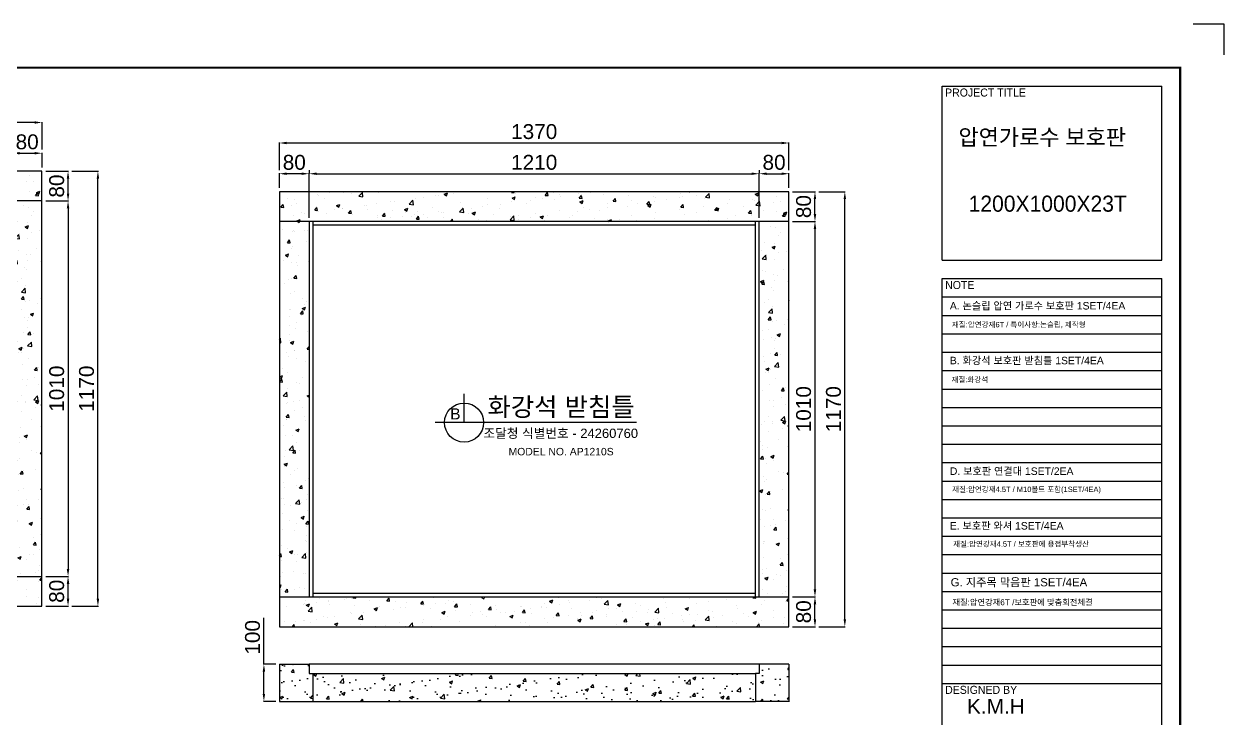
# Model space of a CAD drawing. Header units: millimetres. Extents: x 13624 to 18563, y -17957 to -14464.
# Drawn here: x 15337 to 18563, y -16328 to -14464 of the extents above; entities that cross this region are included whole.
import ezdxf
from ezdxf.enums import TextEntityAlignment as Align

# ---------------------------------------------------------------- set-up
doc = ezdxf.new("R2010")
doc.units = ezdxf.units.MM
for name, color, linetype in [('LAYOUT', 7, 'Continuous'), ('TEXT', 7, 'Continuous'), ('받침틀', 251, 'Continuous')]:
    doc.layers.add(name, color=color, linetype=linetype)
doc.styles.add('H', font='')
doc.styles.get("Standard").update_dxf_attribs({"font": 'arial.ttf'})
doc.styles.get('H').set_extended_font_data('Dotum')
doc.dimstyles.new('ISO-25', dxfattribs={"dimtxt": 40, "dimasz": 20, "dimexe": 1.25, "dimexo": 10, "dimgap": 10, "dimtad": 1, "dimdec": 0, "dimtxsty": 'Standard', "dimcen": 2.5, "dimclrd": 3, "dimclre": 3, "dimclrt": 3, "dimadec": 0, "dimazin": 0, "dimtfac": 1, "dimtdec": 0, "dimtmove": 0, "dimatfit": 3, "dimfxl": 0, "dimarcsym": 0})
pattern_1 = [(50, (4272.38, -17966.264), (91.09233, -7.96954), [9.525, -104.775]), (355, (4272.38, -17966.26), (-17.6217, 95.5284), [7.62, -83.8203]), (100.45144, (4279.97, -17966.93), (73.4706, 87.5589), [8.095, -89.0451]), (46.1842, (4272.38, -17940.86), (135.5395, -21.0212), [14.2875, -157.1625]), (96.6356, (4283.67, -17942.62), (118.7021, 123.713), [12.1425, -133.5678]), (351.1842, (4272.38, -17940.86), (118.702, 123.713), [11.43, -125.7299]), (21, (4285.08, -17947.214), (75.8072, -51.1326), [9.525, -104.775]), (326, (4285.08, -17947.21), (30.901, 92.094), [7.62, -83.82]), (71.45144, (4291.4, -17951.475), (106.7082, 40.9614), [8.095, -89.045]), (37.5, (4272.38, -17966.264), (1.5443, 42.27752), [0, -82.804, 0, -85.09, 0, -84.1375]), (7.5, (4272.38, -17966.264), (33.40983, 50.09029), [0, -48.514, 0, -80.899, 0, -32.0675]), (327.5, (4244.057, -17966.264), (67.7953, -2.86437), [0, -31.75, 0, -99.06, 0, -131.445]), (317.5, (4231.36, -17966.264), (74.0646, 12.71325), [0, -41.275, 0, -65.786, 0, -93.345])]

# ---------------------------------------------------------------- blocks, each defined once
blk = doc.blocks.new('*D6')
at = {"color": 3, "lineweight": -2, "transparency": 16777216}
for p, q in [((4206.3, -16718.9), (4206.3, -16679.2)), ((4286.3, -16798.9), (4286.3, -16679.2)), ((4266.3, -16680.5), (4226.3, -16680.5))]:
    blk.add_line(p, q, dxfattribs=at)
at = {"color": 3, "transparency": 16777216}
for points in [[(4226.3, -16677.2), (4226.3, -16683.8), (4206.3, -16680.5)], [(4266.3, -16677.2), (4266.3, -16683.8), (4286.3, -16680.5)]]:
    blk.add_solid(points, dxfattribs=at)
at = {"layer": 'Defpoints', "color": 0, "transparency": 16777216}
for p in [(4206.3, -16680.5), (4206.3, -16728.9), (4286.3, -16808.9)]:
    blk.add_point(p, dxfattribs=at)
at = {"color": 3, "transparency": 16777216, "insert": (4246.3, -16650.1), "char_height": 40, "attachment_point": 5}
blk.add_mtext('80', dxfattribs=at)
blk = doc.blocks.new('*D7')
at = {"color": 3, "lineweight": -2, "transparency": 16777216}
for p, q in [((4286.3, -16670.5), (4286.3, -16679.2)), ((5496.3, -16798.9), (5496.3, -16679.2)), ((4306.3, -16680.5), (5476.3, -16680.5))]:
    blk.add_line(p, q, dxfattribs=at)
at = {"color": 3, "transparency": 16777216}
for points in [[(4306.3, -16677.2), (4306.3, -16683.8), (4286.3, -16680.5)], [(5476.3, -16677.2), (5476.3, -16683.8), (5496.3, -16680.5)]]:
    blk.add_solid(points, dxfattribs=at)
at = {"layer": 'Defpoints', "color": 0, "transparency": 16777216}
for p in [(4286.3, -16680.5), (5496.3, -16680.5), (5496.3, -16808.9)]:
    blk.add_point(p, dxfattribs=at)
at = {"color": 3, "transparency": 16777216, "insert": (4891.3, -16650.1), "char_height": 40, "attachment_point": 5}
blk.add_mtext('1210', dxfattribs=at)
blk = doc.blocks.new('*D8')
at = {"color": 3, "lineweight": -2, "transparency": 16777216}
for p, q in [((5496.3, -16670.5), (5496.3, -16679.2)), ((5576.3, -16718.9), (5576.3, -16679.2)), ((5516.3, -16680.5), (5556.3, -16680.5))]:
    blk.add_line(p, q, dxfattribs=at)
at = {"color": 3, "transparency": 16777216}
for points in [[(5516.3, -16677.2), (5516.3, -16683.8), (5496.3, -16680.5)], [(5556.3, -16677.2), (5556.3, -16683.8), (5576.3, -16680.5)]]:
    blk.add_solid(points, dxfattribs=at)
at = {"layer": 'Defpoints', "color": 0, "transparency": 16777216}
for p in [(5496.3, -16680.5), (5576.3, -16680.5), (5576.3, -16728.9)]:
    blk.add_point(p, dxfattribs=at)
at = {"color": 3, "transparency": 16777216, "insert": (5536.3, -16650.1), "char_height": 40, "attachment_point": 5}
blk.add_mtext('80', dxfattribs=at)
blk = doc.blocks.new('*D3')
at = {"color": 3, "lineweight": -2, "transparency": 16777216}
for p, q in [((4206.3, -16670.5), (4206.3, -16596.6)), ((5556.3, -16597.9), (4226.3, -16597.9)), ((5576.3, -16670.5), (5576.3, -16596.6))]:
    blk.add_line(p, q, dxfattribs=at)
at = {"color": 3, "transparency": 16777216}
for points in [[(4226.3, -16594.5), (4226.3, -16601.2), (4206.3, -16597.9)], [(5556.3, -16594.5), (5556.3, -16601.2), (5576.3, -16597.9)]]:
    blk.add_solid(points, dxfattribs=at)
at = {"layer": 'Defpoints', "color": 0, "transparency": 16777216}
for p in [(4206.3, -16597.9), (4206.3, -16680.5), (5576.3, -16680.5)]:
    blk.add_point(p, dxfattribs=at)
at = {"color": 3, "transparency": 16777216, "insert": (4891.3, -16567.4), "char_height": 40, "attachment_point": 5}
blk.add_mtext('1370', dxfattribs=at)
blk = doc.blocks.new('*D9')
at = {"color": 3, "lineweight": -2, "transparency": 16777216}
for p, q in [((5586.3, -16728.9), (5647.5, -16728.9)), ((5646.3, -16788.9), (5646.3, -16748.9)), ((5586.3, -16808.9), (5647.5, -16808.9))]:
    blk.add_line(p, q, dxfattribs=at)
at = {"color": 3, "transparency": 16777216}
for points in [[(5642.9, -16748.9), (5649.6, -16748.9), (5646.3, -16728.9)], [(5642.9, -16788.9), (5649.6, -16788.9), (5646.3, -16808.9)]]:
    blk.add_solid(points, dxfattribs=at)
at = {"layer": 'Defpoints', "color": 0, "transparency": 16777216}
for p in [(5576.3, -16728.9), (5646.3, -16728.9), (5576.3, -16808.9)]:
    blk.add_point(p, dxfattribs=at)
at = {"color": 3, "transparency": 16777216, "insert": (5615.8, -16768.9), "char_height": 40, "attachment_point": 5, "rotation": 90}
blk.add_mtext('80', dxfattribs=at)
blk = doc.blocks.new('*D4')
at = {"color": 3, "lineweight": -2, "transparency": 16777216}
for p, q in [((5626.9, -16808.9), (5647.5, -16808.9)), ((5646.3, -16828.9), (5646.3, -17798.9)), ((5586.3, -17818.9), (5647.5, -17818.9))]:
    blk.add_line(p, q, dxfattribs=at)
at = {"color": 3, "transparency": 16777216}
for points in [[(5642.9, -16828.9), (5649.6, -16828.9), (5646.3, -16808.9)], [(5642.9, -17798.9), (5649.6, -17798.9), (5646.3, -17818.9)]]:
    blk.add_solid(points, dxfattribs=at)
at = {"layer": 'Defpoints', "color": 0, "transparency": 16777216}
for p in [(5616.9, -16808.9), (5576.3, -17818.9), (5646.3, -17818.9)]:
    blk.add_point(p, dxfattribs=at)
at = {"color": 3, "transparency": 16777216, "insert": (5615.8, -17313.9), "char_height": 40, "attachment_point": 5, "rotation": 90}
blk.add_mtext('1010', dxfattribs=at)
blk = doc.blocks.new('*D5')
at = {"color": 3, "lineweight": -2, "transparency": 16777216}
for p, q in [((5636.3, -17818.9), (5645, -17818.9)), ((5646.3, -17878.9), (5646.3, -17838.9)), ((5586.3, -17898.9), (5647.5, -17898.9))]:
    blk.add_line(p, q, dxfattribs=at)
at = {"color": 3, "transparency": 16777216}
for points in [[(5642.9, -17838.9), (5649.6, -17838.9), (5646.3, -17818.9)], [(5642.9, -17878.9), (5649.6, -17878.9), (5646.3, -17898.9)]]:
    blk.add_solid(points, dxfattribs=at)
at = {"layer": 'Defpoints', "color": 0, "transparency": 16777216}
for p in [(5646.3, -17818.9), (5646.3, -17818.9), (5576.3, -17898.9)]:
    blk.add_point(p, dxfattribs=at)
at = {"color": 3, "transparency": 16777216, "insert": (5615.8, -17858.9), "char_height": 40, "attachment_point": 5, "rotation": 90}
blk.add_mtext('80', dxfattribs=at)
blk = doc.blocks.new('*D2')
at = {"color": 3, "lineweight": -2, "transparency": 16777216}
for p, q in [((5656.3, -16728.9), (5727.8, -16728.9)), ((5726.6, -17878.9), (5726.6, -16748.9)), ((5656.3, -17898.9), (5727.8, -17898.9))]:
    blk.add_line(p, q, dxfattribs=at)
at = {"color": 3, "transparency": 16777216}
for points in [[(5723.2, -16748.9), (5729.9, -16748.9), (5726.6, -16728.9)], [(5723.2, -17878.9), (5729.9, -17878.9), (5726.6, -17898.9)]]:
    blk.add_solid(points, dxfattribs=at)
at = {"layer": 'Defpoints', "color": 0, "transparency": 16777216}
for p in [(5646.3, -16728.9), (5726.6, -16728.9), (5646.3, -17898.9)]:
    blk.add_point(p, dxfattribs=at)
at = {"color": 3, "transparency": 16777216, "insert": (5696.1, -17313.9), "char_height": 40, "attachment_point": 5, "rotation": 90}
blk.add_mtext('1170', dxfattribs=at)
blk = doc.blocks.new('*D17')
at = {"color": 3, "lineweight": -2, "transparency": 16777216}
for p, q in [((15981.7, -16186.2), (15981.7, -16061.7)), ((16013.4, -16186.2), (15980.5, -16186.2)), ((15981.7, -16266.2), (15981.7, -16206.2)), ((16013.4, -16286.2), (15980.5, -16286.2))]:
    blk.add_line(p, q, dxfattribs=at)
at = {"color": 3, "transparency": 16777216}
for points in [[(15978.4, -16206.2), (15985.1, -16206.2), (15981.7, -16186.2)], [(15978.4, -16266.2), (15985.1, -16266.2), (15981.7, -16286.2)]]:
    blk.add_solid(points, dxfattribs=at)
at = {"layer": 'Defpoints', "color": 0, "transparency": 16777216}
for p in [(15981.7, -16186.2), (16023.4, -16186.2), (16023.4, -16286.2)]:
    blk.add_point(p, dxfattribs=at)
at = {"color": 3, "transparency": 16777216, "insert": (15951.3, -16114), "char_height": 40, "attachment_point": 5, "rotation": 90}
blk.add_mtext('100', dxfattribs=at)
blk = doc.blocks.new('A$C288B696C')
at = {"linetype": 'Continuous'}
for p, q in [((-580.7, 550.8), (-580.7, 550.8)), ((-543.3, 551.5), (-543.3, 551.5)), ((-519.2, 549), (-519.2, 549)), ((-501, 541.6), (-491.1, 551.9)), ((-489.7, 539.8), (-491.1, 551.9)), ((-448.9, 554), (-447.7, 553.2)), ((-447.7, 553.2), (-447.5, 554)), ((-271.5, 547.3), (-262.6, 550.7)), ((-265.2, 543.1), (-262.6, 550.7)), ((-245.8, 549.2), (-245.8, 549.2)), ((-219.4, 553.5), (-219.4, 553.5)), ((-90.5, 552.2), (-89, 554)), ((-90.5, 552.2), (-82.9, 551.5)), ((-82.9, 551.5), (-83.4, 554)), ((-80.1, 549.5), (-80.1, 549.5)), ((0.6, 544.2), (6.7, 551.5)), ((8.2, 543.6), (6.7, 551.5)), ((21.5, 552.1), (21.5, 552.1)), ((89.3, 549.3), (89.3, 549.3)), ((121.2, 551.8), (121.2, 551.8)), ((363.5, 548.7), (363.5, 548.7)), ((388.3, 554), (389, 553.5)), ((389, 553.5), (389.2, 554)), ((431, 539.2), (440.9, 549.5)), ((442.3, 537.4), (440.9, 549.5)), ((443.2, 553.4), (443.2, 553.4)), ((565.2, 547.6), (574.1, 551)), ((571.6, 543.3), (574.1, 551)), ((-710.5, 512.5), (-704.4, 519.8)), ((-702.9, 511.8), (-704.4, 519.8)), ((-692.7, 536), (-692.7, 536)), ((-674.4, 533.1), (-674.4, 533.1)), ((-667.4, 523.5), (-667.4, 523.5)), ((-612.5, 546.6), (-612.5, 546.6)), ((-608.5, 542.6), (-608.5, 542.6)), ((-593.3, 536.3), (-593.3, 536.3)), ((-560.8, 516.5), (-554.4, 512.3)), ((-560.7, 516.5), (-551.9, 519.9)), ((-554.4, 512.3), (-551.9, 519.9)), ((-501, 541.6), (-489.7, 539.8)), ((-485.8, 517.6), (-485.8, 517.6)), ((-480.6, 517.4), (-480.6, 517.4)), ((-454, 521.8), (-454, 521.8)), ((-414.7, 526.9), (-414.7, 526.9)), ((-405.9, 528.1), (-405.9, 528.1)), ((-365.4, 520.6), (-355.5, 530.9)), ((-365.4, 520.6), (-354.1, 518.8)), ((-354.1, 518.8), (-355.5, 530.9)), ((-349.5, 535.9), (-349.5, 535.9)), ((-325.7, 538.7), (-325.7, 538.7)), ((-293.9, 542.8), (-293.9, 542.8)), ((-285.3, 544), (-285.3, 544)), ((-271.5, 547.3), (-265.2, 543.1)), ((-228.2, 524), (-228.2, 524)), ((-155.7, 520.2), (-155.7, 520.2)), ((-154.2, 536.8), (-154.2, 536.8)), ((-119.1, 520.2), (-119.1, 520.2)), ((-91.6, 528.3), (-91.6, 528.3)), ((-89, 537.1), (-80.1, 540.6)), ((-89, 537.1), (-82.7, 532.9)), ((-82.7, 532.9), (-80.1, 540.6)), ((-49.7, 521.6), (-49.7, 521.6)), ((-38.9, 530.7), (-38.9, 530.7)), ((-25.6, 537.8), (-25.6, 537.8)), ((-7.1, 534.9), (-7.1, 534.9)), ((0.6, 544.2), (8.2, 543.6)), ((24.4, 534.3), (24.4, 534.3)), ((39.6, 546.8), (39.6, 546.8)), ((41, 541.2), (41, 541.2)), ((91.7, 536.3), (97.8, 543.6)), ((91.7, 536.3), (99.3, 535.6)), ((93.5, 527), (102.4, 530.4)), ((93.5, 527), (99.8, 522.7)), ((99.3, 535.6), (97.8, 543.6)), ((98.5, 547), (98.5, 547)), ((99.8, 522.7), (102.4, 530.4)), ((157, 546.4), (157, 546.4)), ((168.2, 522.1), (168.2, 522.1)), ((182.8, 528.3), (188.9, 535.6)), ((182.8, 528.3), (190.4, 527.6)), ((190.4, 527.6), (188.9, 535.6)), ((224.8, 543.5), (224.8, 543.5)), ((233.4, 531.1), (233.4, 531.1)), ((247.9, 522.8), (247.9, 522.8)), ((273.9, 520.3), (280, 527.6)), ((273.9, 520.3), (281.5, 519.7)), ((276, 516.8), (284.9, 520.2)), ((276, 516.8), (282.3, 512.5)), ((279.6, 527), (279.6, 527)), ((281.4, 519.7), (280, 527.6)), ((282.3, 512.5), (284.9, 520.2)), ((292.6, 540.7), (292.6, 540.7)), ((295.1, 528), (295.1, 528)), ((297.5, 539.2), (297.5, 539.2)), ((327.7, 533.3), (327.7, 533.3)), ((360.4, 537.8), (360.4, 537.8)), ((365, 512.4), (371.1, 519.7)), ((369.2, 540.7), (369.2, 540.7)), ((372.5, 511.7), (371.1, 519.7)), ((408, 543.9), (408, 543.9)), ((428.2, 535), (428.2, 535)), ((431, 539.2), (442.3, 537.4)), ((439.7, 548), (439.7, 548)), ((491.3, 523.5), (491.3, 523.5)), ((496, 532.1), (496, 532.1)), ((557.3, 533), (557.3, 533)), ((563.8, 529.2), (563.8, 529.2)), ((565.2, 547.6), (571.6, 543.3)), ((566.4, 519), (566.4, 519)), ((566.5, 518.1), (576.4, 528.4)), ((566.5, 518.2), (577.8, 516.4)), ((577.8, 516.4), (576.4, 528.4)), ((614.5, 525.4), (614.5, 525.4)), ((622.5, 542), (622.5, 542)), ((631.6, 526.4), (631.6, 526.4)), ((-710.5, 512.5), (-702.9, 511.8)), ((-681.2, 515.9), (-681.2, 515.9)), ((-676, 490.8), (-676, 490.8)), ((-654.4, 498.8), (-654.4, 498.8)), ((-645.9, 496.5), (-645.9, 496.5)), ((-619.4, 504.5), (-613.3, 511.8)), ((-619.4, 504.5), (-611.8, 503.8)), ((-614.1, 500.7), (-614.1, 500.7)), ((-613.4, 513), (-613.4, 513)), ((-611.9, 503.8), (-613.3, 511.8)), ((-610, 500.3), (-610, 500.3)), ((-586.7, 496), (-586.7, 496)), ((-566, 507), (-566, 507)), ((-545.6, 510.2), (-545.6, 510.2)), ((-544.8, 509.3), (-544.8, 509.3)), ((-528.3, 496.5), (-522.2, 503.8)), ((-528.3, 496.5), (-520.7, 495.9)), ((-520.8, 495.9), (-522.2, 503.8)), ((-518.9, 493.1), (-518.9, 493.1)), ((-477.8, 507.3), (-477.8, 507.3)), ((-451.1, 490.2), (-451.1, 490.2)), ((-450.4, 485.9), (-450.4, 485.9)), ((-437.2, 488.6), (-431.1, 495.9)), ((-437.2, 488.6), (-429.6, 487.9)), ((-429.7, 487.9), (-431.1, 495.8)), ((-416.2, 484.6), (-416.2, 484.6)), ((-410, 504.4), (-410, 504.4)), ((-383.3, 487.4), (-383.3, 487.4)), ((-378.2, 506.4), (-369.3, 509.8)), ((-378.2, 506.3), (-371.9, 502.1)), ((-376.4, 498.6), (-376.4, 498.6)), ((-371.9, 502.1), (-369.3, 509.8)), ((-359.1, 488.6), (-359.1, 488.6)), ((-351, 493.6), (-351, 493.6)), ((-346.1, 480.6), (-340, 487.9)), ((-342.2, 501.6), (-342.2, 501.6)), ((-338.6, 479.9), (-340, 487.9)), ((-327.3, 492.7), (-327.3, 492.7)), ((-315.5, 484.5), (-315.5, 484.5)), ((-302.3, 511.3), (-302.3, 511.3)), ((-286.9, 501.7), (-286.9, 501.7)), ((-279.2, 499.1), (-279.2, 499.1)), ((-274.5, 498.7), (-274.5, 498.7)), ((-229.9, 499.5), (-220, 509.8)), ((-229.9, 499.5), (-218.6, 497.8)), ((-220.9, 511.2), (-220.9, 511.2)), ((-218.6, 497.8), (-220, 509.8)), ((-206.7, 495.8), (-206.7, 495.8)), ((-199, 509.6), (-199, 509.6)), ((-197.8, 496.2), (-197.8, 496.2)), ((-195.7, 496.2), (-186.8, 499.6)), ((-195.7, 496.2), (-189.4, 491.9)), ((-189.4, 491.9), (-186.8, 499.6)), ((-167.2, 513.8), (-167.2, 513.8)), ((-138.9, 493), (-138.9, 493)), ((-123.7, 508.9), (-123.7, 508.9)), ((-94.3, 478.5), (-84.4, 488.8)), ((-93.1, 486), (-93.1, 486)), ((-83, 476.8), (-84.5, 488.8)), ((-71.1, 490.1), (-71.1, 490.1)), ((-40.6, 484.8), (-40.6, 484.8)), ((-27.1, 495.5), (-27.1, 495.5)), ((-13.2, 486), (-4.3, 489.4)), ((-13.2, 486), (-6.9, 481.7)), ((-6.9, 481.7), (-4.3, 489.4)), ((-3.3, 487.2), (-3.3, 487.2)), ((7.5, 491.1), (7.5, 491.1)), ((38.1, 504.5), (38.1, 504.5)), ((64.5, 484.4), (64.5, 484.4)), ((72.9, 489.9), (72.9, 489.9)), ((87.8, 501.7), (87.8, 501.7)), ((102.2, 512.6), (102.2, 512.6)), ((119.5, 505.9), (119.5, 505.9)), ((147, 502.6), (147, 502.6)), ((167.6, 512.2), (167.6, 512.2)), ((221, 515.3), (221, 515.3)), ((231.8, 488.8), (231.8, 488.8)), ((296, 496.9), (296, 496.9)), ((361.9, 506.5), (361.9, 506.5)), ((365, 512.4), (372.6, 511.7)), ((374.5, 493.8), (374.5, 493.8)), ((406.3, 498), (406.3, 498)), ((427.2, 515.4), (427.2, 515.4)), ((454.4, 504.3), (454.4, 504.3)), ((456.1, 504.4), (462.2, 511.7)), ((456.1, 504.4), (463.7, 503.7)), ((458.5, 506.6), (467.4, 510)), ((458.5, 506.6), (464.9, 502.4)), ((463.6, 503.7), (462.2, 511.7)), ((464.9, 502.4), (467.4, 510)), ((512, 490.4), (512, 490.4)), ((534.6, 514.8), (534.6, 514.8)), ((547.2, 496.4), (553.3, 503.7)), ((547.2, 496.4), (554.8, 495.8)), ((554.7, 495.8), (553.3, 503.7)), ((555.7, 490.8), (555.7, 490.8)), ((586.1, 503.1), (586.1, 503.1)), ((620.9, 499.7), (620.9, 499.7)), ((638.3, 488.5), (644.4, 495.7)), ((638.3, 488.5), (645.8, 487.8)), ((641, 496.5), (647.4, 492.2)), ((641.1, 496.5), (649.9, 499.9)), ((645.8, 487.8), (644.3, 495.7)), ((647.4, 492.2), (649.9, 499.9)), ((-667.5, 475.6), (-658.6, 479)), ((-667.5, 475.6), (-665.2, 474)), ((-665.2, 474), (-661.1, 471.3)), ((-661.1, 471.3), (-660.2, 474)), ((-660.2, 474), (-658.6, 479)), ((-482.2, 475.1), (-482.2, 475.1)), ((-439.3, 478), (-439.3, 478)), ((-346.1, 480.6), (-338.5, 479.9)), ((-271.9, 483.4), (-271.9, 483.4)), ((-253.9, 474), (-248.9, 479.9)), ((-247.9, 474), (-249, 479.9)), ((-247.7, 481.6), (-247.7, 481.6)), ((-179.9, 478.8), (-179.9, 478.8)), ((-157.3, 477.9), (-157.3, 477.9)), ((-112.1, 475.9), (-112.1, 475.9)), ((-94.3, 478.5), (-83, 476.8)), ((-72.3, 480.6), (-72.3, 480.6)), ((-1.2, 477.1), (-1.2, 477.1)), ((132.3, 481.5), (132.3, 481.5)), ((166.6, 479.9), (166.6, 479.9)), ((169.3, 475.8), (178.2, 479.3)), ((169.3, 475.8), (172, 474)), ((176.4, 474), (178.2, 479.2)), ((200.1, 478.7), (200.1, 478.7)), ((246.2, 476.9), (246.2, 476.9)), ((267.9, 475.8), (267.9, 475.8)), ((294.3, 483.2), (294.3, 483.2)), ((438, 477.6), (438, 477.6)), ((489.8, 481.3), (489.8, 481.3)), ((581.1, 475.3), (581.1, 475.3)), ((606.9, 461.5), (606.9, 461.5)), ((616.5, 475.2), (616.5, 475.2)), ((619.4, 457.4), (619.4, 457.4)), ((-706.5, 451.3), (-706.5, 451.3)), ((-692.9, 416.9), (-686.8, 424.2)), ((-685.3, 416.3), (-686.8, 424.2)), ((-679.3, 446.4), (-679.3, 446.4)), ((-677.5, 448.5), (-677.5, 448.5)), ((-672.6, 447.8), (-672.6, 447.8)), ((-647.5, 450.6), (-647.5, 450.6)), ((-642.2, 419.9), (-642.2, 419.9)), ((-638.7, 448.5), (-638.7, 448.5)), ((627.9, 435.7), (627.9, 435.7)), ((633.7, 444.4), (633.7, 444.4)), ((-712.7, 396.3), (-712.7, 396.3)), ((-692.9, 416.9), (-685.3, 416.3)), ((-680.9, 400.5), (-680.9, 400.5)), ((-679.1, 406.2), (-679.1, 406.2)), ((581.6, 396.9), (581.6, 396.9)), ((591, 418), (591, 418)), ((610.1, 404.4), (616.5, 400.1)), ((610.2, 404.4), (619, 407.8)), ((616.5, 400.1), (619, 407.8)), ((617.8, 415.2), (617.8, 415.2)), ((626.3, 389.8), (626.3, 389.8)), ((649.4, 394), (649.4, 394)), ((-704.4, 369.4), (-704.4, 369.4)), ((-698.4, 383.5), (-689.5, 386.9)), ((-698.4, 383.5), (-692, 379.2)), ((-692, 379.2), (-689.5, 386.9)), ((-680.6, 364), (-680.6, 364)), ((-667.7, 362.7), (-667.7, 362.7)), ((-666.3, 356.7), (-666.3, 356.7)), ((-663.4, 383.6), (-663.4, 383.6)), ((-636.7, 366.5), (-636.7, 366.5)), ((583.4, 373.4), (593.3, 383.7)), ((583.4, 373.4), (594.6, 371.7)), ((594.6, 371.7), (593.2, 383.7)), ((594.5, 385.7), (594.5, 385.7)), ((616.3, 372.9), (616.3, 372.9)), ((-714.4, 350.4), (-714.4, 350.4)), ((-675.3, 321.4), (-669.1, 328.7)), ((-667.7, 320.7), (-669.2, 328.7)), ((585.7, 342.3), (585.7, 342.3)), ((592.9, 339.7), (592.9, 339.7)), ((614.8, 330.6), (614.8, 330.6)), ((624.7, 329.1), (624.7, 329.1)), ((641, 346.1), (641, 346.1)), ((-699.7, 306.7), (-699.7, 306.7)), ((-688.7, 319), (-688.7, 319)), ((-682.1, 321.7), (-682.1, 321.7)), ((-675.3, 321.4), (-667.7, 320.7)), ((579.2, 312.3), (585.6, 308)), ((579.3, 312.3), (588.1, 315.7)), ((582.4, 305.4), (588.5, 312.7)), ((582.4, 305.4), (590, 304.7)), ((583.7, 315), (583.7, 315)), ((585.6, 308), (588.1, 315.7)), ((590, 304.7), (588.5, 312.7)), ((607.6, 296), (607.6, 296)), ((616.2, 314.4), (616.2, 314.4)), ((651.5, 312.1), (651.5, 312.1)), ((-683.7, 279.4), (-683.7, 279.4)), ((-673, 286.9), (-673, 286.9)), ((-652.9, 267.1), (-652.9, 267.1)), ((-642.6, 259.1), (-642.6, 259.1)), ((599.4, 264.6), (599.4, 264.6)), ((613.2, 288.3), (613.2, 288.3)), ((655.1, 261.1), (655.5, 261.3)), ((655.1, 261.1), (655.5, 260.8)), ((-713.4, 254.1), (-713.4, 254.1)), ((-686.6, 237.1), (-686.6, 237.1)), ((-685.2, 237.1), (-685.2, 237.1)), ((-657.6, 225.9), (-651.5, 233.2)), ((-657.6, 225.9), (-650.1, 225.2)), ((-653.5, 240.2), (-644.6, 243.7)), ((-653.5, 240.2), (-647.1, 236)), ((-650.1, 225.2), (-651.6, 233.2)), ((-647.1, 236), (-644.6, 243.7)), ((-645.6, 251.3), (-645.6, 251.3)), ((590.6, 257.2), (590.6, 257.2)), ((600.2, 228.7), (610.1, 239)), ((600.2, 228.7), (611.5, 226.9)), ((611.5, 226.9), (610.1, 239)), ((611.7, 246), (611.7, 246)), ((654.4, 256.5), (654.4, 256.5)), ((-686.8, 194.9), (-686.8, 194.9)), ((-686.3, 217), (-686.3, 217)), ((-668.1, 201.9), (-668.1, 201.9)), ((-654.5, 221.2), (-654.5, 221.2)), ((600, 209.8), (606.1, 217.1)), ((600, 209.8), (607.6, 209.2)), ((607.6, 209.2), (606.1, 217.1)), ((610.1, 203.8), (610.1, 203.8)), ((621, 206.4), (621, 206.4)), ((642.5, 196.8), (642.5, 196.8)), ((652.8, 210.6), (652.8, 210.6)), ((-687.9, 171.1), (-687.9, 171.1)), ((-670.9, 186.7), (-670.9, 186.7)), ((-639.8, 177.5), (-639.8, 177.5)), ((585.4, 181.4), (585.4, 181.4)), ((601.5, 182.6), (601.5, 182.6)), ((608.6, 161.5), (608.6, 161.5)), ((624.2, 169), (633, 172.5)), ((624.2, 169), (630.5, 164.8)), ((630.5, 164.8), (633, 172.5)), ((-714.5, 156.8), (-711.6, 159.7)), ((-714.5, 148.3), (-710.2, 147.7)), ((-710.2, 147.7), (-711.6, 159.7)), ((-688.3, 152.6), (-688.3, 152.6)), ((-684.4, 148.2), (-675.5, 151.6)), ((-684.4, 148.1), (-678, 143.9)), ((-678, 143.9), (-675.5, 151.6)), ((-640, 130.4), (-634.5, 137)), ((-640, 130.4), (-634.5, 129.9)), ((587.6, 156.3), (587.6, 156.3)), ((615.8, 153.6), (615.8, 153.6)), ((617.2, 132.3), (617.2, 132.3)), ((619.4, 160.5), (619.4, 160.5)), ((-695.6, 121.8), (-695.6, 121.8)), ((-689.9, 110.3), (-689.9, 110.3)), ((-673.4, 126.1), (-673.4, 126.1)), ((-673.2, 127.4), (-673.2, 127.4)), ((-668.9, 104.7), (-668.9, 104.7)), ((-642.9, 98.2), (-642.9, 98.2)), ((585.9, 110.4), (585.9, 110.4)), ((607, 119.2), (607, 119.2)), ((617.6, 114.3), (623.8, 121.6)), ((617.6, 114.3), (625.2, 113.6)), ((625.2, 113.6), (623.7, 121.6)), ((634, 116.7), (634, 116.7)), ((-706.6, 77.3), (-706.6, 77.3)), ((-691.4, 68), (-691.4, 68)), ((590.2, 96.4), (590.2, 96.4)), ((592.5, 67.4), (592.5, 67.4)), ((593.3, 77), (602.1, 80.4)), ((593.3, 76.9), (599.6, 72.7)), ((599.6, 72.7), (602.1, 80.4)), ((600.6, 66.6), (600.6, 66.6)), ((605.5, 76.9), (605.5, 76.9)), ((617, 83.9), (626.9, 94.2)), ((617, 83.9), (628.3, 82.2)), ((628.3, 82.2), (626.9, 94.2)), ((-714.5, 56.4), (-706.4, 59.5)), ((-714.5, 55.5), (-708.9, 51.8)), ((-713.5, 42.8), (-707.4, 50.1)), ((-713.5, 42.8), (-705.9, 42.1)), ((-708.9, 51.8), (-706.4, 59.5)), ((-705.9, 42.1), (-707.4, 50.1)), ((-668.5, 41.1), (-668.5, 41.1)), ((-659.8, 37.7), (-659.8, 37.7)), ((-653.1, 54.4), (-653.1, 54.4)), ((603.9, 34.7), (603.9, 34.7)), ((619.3, 50.3), (619.3, 50.3)), ((-704.7, 4.7), (-694.8, 15)), ((-704.7, 4.7), (-693.4, 2.9)), ((-693.4, 2.9), (-694.8, 15)), ((-693, 25.7), (-693, 25.7)), ((-639.4, 4.9), (-634.5, 6.8)), ((-639.4, 4.9), (-634.5, 1.6)), ((585, 20.6), (585, 20.6)), ((635.3, 18.8), (641.4, 26.1)), ((635.3, 18.8), (642.9, 18.1)), ((642.8, 18.1), (641.4, 26.1)), ((647.4, 27.1), (647.4, 27.1)), ((-694.5, -16.5), (-694.5, -16.5)), ((-693.2, -12.3), (-693.2, -12.3)), ((-677.8, -10.5), (-677.8, -10.5)), ((-661.4, -8.2), (-661.4, -8.2)), ((-651.1, -27.6), (-651.1, -27.6)), ((602.4, -7.6), (602.4, -7.6)), ((614, -23), (614, -23)), ((615.4, -7.3), (615.4, -7.3)), ((635, 0), (635, 0)), ((645.8, -18.8), (645.8, -18.8)), ((-696, -58.8), (-696, -58.8)), ((-695.9, -52.7), (-689.7, -45.4)), ((-695.9, -52.7), (-688.3, -53.4)), ((-694.8, -58.2), (-694.8, -58.2)), ((-688.3, -53.4), (-689.8, -45.4)), ((-673.7, -34.7), (-673.7, -34.7)), ((-646.8, -51.9), (-646.8, -51.9)), ((-643.3, -62.6), (-643.3, -62.6)), ((589.9, -64.4), (589.9, -64.4)), ((600.9, -49.9), (600.9, -49.9)), ((633.9, -60.8), (643.8, -50.5)), ((633.9, -60.8), (645.2, -62.5)), ((638.2, -66.3), (647.1, -62.9)), ((645.2, -62.5), (643.8, -50.5)), ((644.5, -70.5), (647.1, -62.9)), ((-703.1, -75.1), (-703.1, -75.1)), ((-670.3, -87.2), (-661.5, -83.8)), ((-670.3, -87.2), (-664, -91.4)), ((-664, -91.4), (-661.5, -83.8)), ((-635.3, -77.9), (-635.3, -77.9)), ((580.6, -73.1), (580.6, -73.1)), ((599.3, -92.2), (599.3, -92.2)), ((610.3, -64.9), (610.3, -64.9)), ((612.4, -68.9), (612.4, -68.9)), ((637.1, -82), (637.1, -82)), ((638.2, -66.3), (644.5, -70.5)), ((652.9, -76.7), (655.5, -73.6)), ((652.9, -76.7), (655.5, -77)), ((-697.6, -101.1), (-697.6, -101.1)), ((-680.2, -102), (-680.2, -102)), ((-668.9, -119.7), (-668.9, -119.7)), ((579, -119), (579, -119)), ((627.1, -112.7), (627.1, -112.7)), ((-713.6, -152.1), (-713.6, -152.1)), ((-701.1, -157), (-701.1, -157)), ((-699.1, -143.4), (-699.1, -143.4)), ((-687.9, -140), (-676.6, -141.8)), ((-687.8, -140.1), (-678, -129.7)), ((-678.2, -148.3), (-672.1, -141)), ((-678.2, -148.3), (-670.7, -148.9)), ((-676.6, -141.8), (-678, -129.7)), ((-670.7, -148.9), (-672.2, -141)), ((-660, -142.8), (-660, -142.8)), ((579.4, -164.3), (585.5, -157)), ((584.6, -140.2), (584.6, -140.2)), ((585, -129.5), (585, -129.5)), ((587, -165), (585.5, -157)), ((597.8, -134.4), (597.8, -134.4)), ((607.3, -158.4), (616.2, -155)), ((607.3, -158.4), (613.6, -162.6)), ((613.6, -162.6), (616.2, -155)), ((652.8, -132.4), (652.8, -132.4)), ((-701.3, -179.3), (-694.9, -183.5)), ((-701.2, -179.3), (-692.4, -175.8)), ((-700.7, -185.6), (-700.7, -185.6)), ((-694.9, -183.5), (-692.4, -175.9)), ((-666.8, -191.6), (-666.8, -191.6)), ((-635, -187.4), (-635, -187.4)), ((-634.7, -176.1), (-634.7, -176.1)), ((579.4, -164.3), (587, -165)), ((593.7, -162.8), (593.7, -162.8)), ((596.2, -176.7), (596.2, -176.7)), ((615, -168.1), (615, -168.1)), ((-685.3, -207.4), (-685.3, -207.4)), ((-674.1, -195.5), (-674.1, -195.5)), ((-643.7, -223.4), (-643.7, -223.4)), ((-636.3, -218.4), (-636.3, -218.4)), ((587.1, -211.4), (587.1, -211.4)), ((589.5, -225.2), (589.5, -225.2)), ((594.7, -219), (594.7, -219)), ((628.1, -197.3), (628.1, -197.3)), ((640.5, -202.3), (640.5, -202.3)), ((650.7, -205.5), (655.5, -200.5)), ((650.7, -205.5), (655.5, -206.3)), ((654.9, -214.3), (654.9, -214.3)), ((-702.2, -227.9), (-702.2, -227.9)), ((-700.2, -241.7), (-700.2, -241.7)), ((-668.4, -237.5), (-668.4, -237.5)), ((-660.6, -243.8), (-654.5, -236.5)), ((-660.6, -243.8), (-653, -244.5)), ((-653.1, -244.5), (-654.5, -236.5)), ((576.4, -250.5), (585.3, -247)), ((576.4, -250.5), (582.7, -254.7)), ((582.7, -254.7), (585.2, -247.1)), ((597, -259.8), (603.2, -252.5)), ((604.6, -260.5), (603.1, -252.5)), ((607.1, -252.4), (607.1, -252.4)), ((638.9, -248.2), (638.9, -248.2)), ((-710, -272.3), (-710, -272.3)), ((-703.8, -270.2), (-703.8, -270.2)), ((-701.8, -287.6), (-701.8, -287.6)), ((-683.3, -289.3), (-683.3, -289.3)), ((-671, -284.8), (-661.1, -274.5)), ((-671, -284.8), (-659.7, -286.5)), ((-669.2, -280.5), (-669.2, -280.5)), ((-659.7, -286.5), (-661.1, -274.5)), ((-653.7, -281.3), (-653.7, -281.3)), ((-642.2, -275.1), (-642.2, -275.1)), ((-637.8, -260.7), (-637.8, -260.7)), ((593.1, -261.3), (593.1, -261.3)), ((597, -259.8), (604.6, -260.5)), ((602.8, -261.8), (602.8, -261.8)), ((-705.3, -312.5), (-705.3, -312.5)), ((-656.3, -322.5), (-647.4, -319.1)), ((-656.3, -322.5), (-650, -326.8)), ((-650, -326.8), (-647.5, -319.1)), ((-639.3, -303), (-639.3, -303)), ((584.2, -301), (584.2, -301)), ((591.6, -303.6), (591.6, -303.6)), ((605.5, -298.3), (605.5, -298.3)), ((652.2, -301.6), (655.5, -300.3)), ((652.2, -301.6), (655.5, -303.9)), ((653.6, -292), (653.6, -292)), ((-706.9, -354.8), (-706.9, -354.8)), ((-687.1, -331.4), (-687.1, -331.4)), ((-667.5, -339.7), (-667.5, -339.7)), ((-643, -339.3), (-636.9, -332)), ((-643, -339.3), (-635.4, -340)), ((-640.9, -345.2), (-640.9, -345.2)), ((-635.4, -340), (-636.9, -332)), ((578.1, -326.7), (578.1, -326.7)), ((590, -345.8), (590, -345.8)), ((604.9, -343.8), (604.9, -343.8)), ((614.7, -328.9), (614.7, -328.9)), ((614.7, -355.4), (620.8, -348.1)), ((620.1, -342), (620.1, -342)), ((622.2, -356), (620.8, -348.1)), ((645.9, -329.6), (645.9, -329.6)), ((654.2, -337.7), (654.2, -337.7)), ((-674.5, -356.3), (-674.5, -356.3)), ((-644.1, -384.2), (-644.1, -384.2)), ((-640.3, -370.9), (-640.3, -370.9)), ((589.1, -386.1), (589.1, -386.1)), ((614.7, -355.4), (622.3, -356)), ((652.6, -380), (652.6, -380)), ((-708.4, -397), (-708.4, -397)), ((-692.2, -404.6), (-692.2, -404.6)), ((-687.2, -414.6), (-678.4, -411.2)), ((-687.2, -414.6), (-680.9, -418.9)), ((-680.9, -418.9), (-678.4, -411.2)), ((-654.2, -429.5), (-644.3, -419.2)), ((-642.9, -431.3), (-644.3, -419.2)), ((-642.4, -387.5), (-642.4, -387.5)), ((-641.9, -416.8), (-641.9, -416.8)), ((586.7, -392.1), (586.7, -392.1)), ((588.5, -388.1), (588.5, -388.1)), ((620.6, -394.1), (620.6, -394.1)), ((621.3, -393.7), (630.2, -390.3)), ((621.3, -393.7), (627.6, -398)), ((627.6, -398), (630.2, -390.3)), ((-714.5, -424.5), (-710.4, -419.6)), ((-714.5, -427.1), (-708.9, -427.5)), ((-708.9, -427.5), (-710.4, -419.6)), ((-709.9, -439.3), (-709.9, -439.3)), ((-673.7, -421), (-673.7, -421)), ((-669.6, -441.4), (-669.6, -441.4)), ((-665.5, -421.7), (-665.5, -421.7)), ((-654.2, -429.5), (-642.9, -431.3)), ((-644, -429.8), (-644, -429.8)), ((587, -430.4), (587, -430.4)), ((632.3, -450.9), (638.4, -443.6)), ((632.3, -450.9), (639.9, -451.6)), ((633.5, -431.7), (633.5, -431.7)), ((639.8, -451.6), (638.4, -443.6)), ((651.1, -422.3), (651.1, -422.3)), ((-711.5, -481.6), (-711.5, -481.6)), ((-707.1, -471.1), (-707.1, -471.1)), ((-675.3, -466.9), (-675.3, -466.9)), ((-649.7, -472), (-649.7, -472)), ((-645.5, -472.1), (-645.5, -472.1)), ((583.9, -461.8), (583.9, -461.8)), ((585.4, -472.7), (585.4, -472.7)), ((590.4, -485.8), (599.3, -482.4)), ((595.9, -459), (595.9, -459)), ((596.7, -490), (599.3, -482.4)), ((600.1, -481.8), (600.1, -481.8)), ((622.7, -476.1), (622.7, -476.1)), ((631.9, -477.6), (631.9, -477.6)), ((649.6, -464.5), (649.6, -464.5)), ((-714.5, -505.3), (-709.3, -503.3)), ((-714.5, -509.2), (-711.8, -510.9)), ((-711.8, -510.9), (-709.3, -503.3)), ((-698.9, -522.4), (-692.7, -515.1)), ((-691.3, -523.1), (-692.8, -515.1)), ((-660.7, -510.7), (-660.7, -510.7)), ((-647.1, -514.3), (-647.1, -514.3)), ((583.9, -514.9), (583.9, -514.9)), ((590.4, -485.8), (596.7, -490)), ((614.3, -489.7), (614.3, -489.7)), ((648, -506.8), (648, -506.8)), ((-713, -523.9), (-713, -523.9)), ((-708.7, -517), (-708.7, -517)), ((-698.9, -522.4), (-691.3, -523.1)), ((-674.9, -517.1), (-674.9, -517.1)), ((-674.4, -536.9), (-674.4, -536.9)), ((-644.4, -545), (-644.4, -545)), ((-606.6, -539.8), (-606.6, -539.8)), ((-583.4, -547.7), (-583.4, -547.7)), ((-582.1, -546), (-582.1, -546)), ((-538.8, -542.6), (-538.8, -542.6)), ((-534, -539.7), (-534, -539.7)), ((-519.3, -539.6), (-519.3, -539.6)), ((-516.7, -538.3), (-514.7, -536)), ((-516.7, -538.3), (-509.1, -539)), ((-509.1, -539), (-509.7, -536)), ((-471, -545.5), (-471, -545.5)), ((-425.6, -546.3), (-419.5, -539)), ((-425.6, -546.3), (-418, -547)), ((-418, -547), (-419.5, -539)), ((-403.3, -548.4), (-403.3, -548.4)), ((-334.5, -554.3), (-328.4, -547)), ((-326.9, -555), (-328.4, -547)), ((-299.7, -538.6), (-299.7, -538.6)), ((-259.5, -545.7), (-259.5, -545.7)), ((-247.2, -547.6), (-247.2, -547.6)), ((-194.3, -536.8), (-194.3, -536.8)), ((-170.6, -537.2), (-167.5, -536)), ((-170.6, -537.2), (-164.3, -541.5)), ((-167, -537.1), (-167, -537.1)), ((-164.3, -541.5), (-162.4, -536)), ((11.9, -547.4), (20.8, -543.9)), ((11.9, -547.4), (18.2, -551.6)), ((18.2, -551.6), (20.8, -544)), ((32.4, -536), (34.8, -536.4)), ((34.8, -536.4), (34.8, -536)), ((63.6, -544.3), (63.6, -544.3)), ((119.8, -545), (119.8, -545)), ((139.5, -538.1), (139.5, -538.1)), ((151.6, -540.8), (151.6, -540.8)), ((159.1, -555.6), (169, -545.3)), ((170.4, -557.4), (168.9, -545.3)), ((318, -540.6), (318, -540.6)), ((388.5, -541.5), (388.5, -541.5)), ((486.5, -542.4), (486.5, -542.4)), ((558.8, -538.5), (560.9, -536)), ((558.8, -538.5), (566.4, -539.1)), ((566.4, -539.1), (565.8, -536)), ((588.7, -546.9), (588.7, -546.9)), ((598.5, -527.7), (598.5, -527.7)), ((638.4, -526.4), (638.4, -526.4)), ((646.6, -521.3), (646.6, -521.3)), ((649.9, -546.4), (655.5, -539.7)), ((649.9, -546.4), (655.5, -546.9)), ((-694.1, -560.8), (-694.1, -560.8)), ((-648.6, -556.6), (-648.6, -556.6)), ((-647.7, -554), (-647.7, -554)), ((-642.3, -557.8), (-633.4, -554.4)), ((-642.3, -557.8), (-636, -562.1)), ((-637.3, -574.3), (-627.4, -563.9)), ((-637.3, -574.2), (-626, -576)), ((-636, -562.1), (-633.4, -554.4)), ((-626, -576), (-627.5, -563.9)), ((-613.9, -550.2), (-613.9, -550.2)), ((-579.9, -556.8), (-579.9, -556.8)), ((-521.9, -576.8), (-521.9, -576.8)), ((-512.1, -559.7), (-512.1, -559.7)), ((-487.2, -579.2), (-487.2, -579.2)), ((-459.8, -568), (-450.9, -564.6)), ((-459.8, -568), (-453.5, -572.2)), ((-455.4, -575), (-455.4, -575)), ((-454.8, -572.3), (-454.8, -572.3)), ((-453.5, -572.2), (-450.9, -564.6)), ((-447.8, -564), (-447.8, -564)), ((-444.3, -562.6), (-444.3, -562.6)), ((-407.3, -568.7), (-407.3, -568.7)), ((-389.6, -563.4), (-389.6, -563.4)), ((-376.5, -565.4), (-376.5, -565.4)), ((-373.7, -551.3), (-373.7, -551.3)), ((-335.5, -551.2), (-335.5, -551.2)), ((-334.5, -554.3), (-326.9, -554.9)), ((-327.1, -558.1), (-327.1, -558.1)), ((-325.5, -555.2), (-325.5, -555.2)), ((-308.7, -568.3), (-308.7, -568.3)), ((-295.3, -553.9), (-295.3, -553.9)), ((-277.3, -578.2), (-268.4, -574.7)), ((-277.3, -578.2), (-271, -582.4)), ((-271, -582.4), (-268.4, -574.7)), ((-267.7, -554.1), (-267.7, -554.1)), ((-243.4, -562.3), (-237.3, -555)), ((-243.4, -562.3), (-235.8, -562.9)), ((-240.9, -571.2), (-240.9, -571.2)), ((-235.8, -562.9), (-237.3, -555)), ((-199.9, -557), (-199.9, -557)), ((-195.9, -579), (-195.9, -579)), ((-173.1, -574), (-173.1, -574)), ((-152.3, -570.2), (-146.2, -562.9)), ((-152.3, -570.2), (-144.7, -570.9)), ((-144.7, -570.9), (-146.2, -562.9)), ((-132.1, -559.8), (-132.1, -559.8)), ((-131.7, -570.9), (-131.7, -570.9)), ((-120.5, -576.6), (-120.5, -576.6)), ((-105.3, -576.9), (-105.3, -576.9)), ((-82.7, -576.3), (-82.7, -576.3)), ((-65.7, -561.4), (-65.7, -561.4)), ((-64.3, -562.7), (-64.3, -562.7)), ((-61.2, -578.2), (-55.1, -570.9)), ((-61.2, -578.2), (-53.6, -578.9)), ((-53.7, -578.9), (-55.1, -570.9)), ((-40.3, -566.1), (-40.3, -566.1)), ((-37.5, -579.8), (-37.5, -579.8)), ((-8.7, -563.5), (-8.7, -563.5)), ((-8.5, -561.9), (-8.5, -561.9)), ((-0.5, -552.5), (-0.5, -552.5)), ((3.5, -565.6), (3.5, -565.6)), ((29.9, -586.2), (36, -578.9)), ((37.4, -586.8), (36, -578.9)), ((39.6, -555.5), (39.6, -555.5)), ((65.4, -550.8), (65.4, -550.8)), ((71.3, -568.4), (71.3, -568.4)), ((95.8, -578.7), (95.8, -578.7)), ((128, -577.1), (128, -577.1)), ((139.1, -571.3), (139.1, -571.3)), ((159.1, -555.6), (170.4, -557.4)), ((169.9, -566), (169.9, -566)), ((193.2, -568.1), (193.2, -568.1)), ((194.4, -557.5), (203.3, -554.1)), ((194.4, -557.5), (200.7, -561.8)), ((200.7, -561.8), (203.3, -554.1)), ((206.9, -574.2), (206.9, -574.2)), ((244, -553.3), (244, -553.3)), ((246.5, -574), (246.5, -574)), ((257.4, -560), (257.4, -560)), ((274.7, -577), (274.7, -577)), ((278.3, -569.8), (278.3, -569.8)), ((294.6, -576.7), (304.5, -566.4)), ((294.6, -576.7), (305.9, -578.4)), ((305.9, -578.4), (304.5, -566.4)), ((323.3, -550.5), (323.3, -550.5)), ((326.4, -563.5), (326.4, -563.5)), ((342.5, -579.9), (342.5, -579.9)), ((376.9, -567.7), (385.8, -564.3)), ((376.9, -567.7), (383.3, -572)), ((383.3, -572), (385.8, -564.3)), ((406.6, -552.9), (406.6, -552.9)), ((438.4, -548.7), (438.4, -548.7)), ((440.6, -572.3), (440.6, -572.3)), ((451.2, -575.7), (451.2, -575.7)), ((514.7, -559.6), (514.7, -559.6)), ((517.1, -566.2), (517.1, -566.2)), ((559.5, -577.9), (568.4, -574.5)), ((559.5, -577.9), (565.8, -582.1)), ((565.1, -577.7), (565.1, -577.7)), ((565.8, -582.1), (568.4, -574.5)), ((582.3, -557.2), (582.3, -557.2)), ((613.2, -571.4), (613.2, -571.4)), ((646.5, -549.1), (646.5, -549.1)), ((-699.7, -601.5), (-699.7, -601.5)), ((-679.6, -616), (-675.1, -610.6)), ((-674.2, -616), (-675.1, -610.6)), ((-670, -602.2), (-670, -602.2)), ((-650.2, -598.9), (-650.2, -598.9)), ((-647.3, -600.3), (-647.3, -600.3)), ((-631.9, -604.3), (-631.9, -604.3)), ((-615.5, -596.1), (-615.5, -596.1)), ((-595.9, -589.5), (-595.9, -589.5)), ((-584.9, -590), (-584.9, -590)), ((-567.4, -589.8), (-567.4, -589.8)), ((-566.5, -608.9), (-557.6, -605.5)), ((-566.5, -608.9), (-560.2, -613.2)), ((-564.1, -607.2), (-564.1, -607.2)), ((-560.2, -613.2), (-557.6, -605.5)), ((-520.8, -581.8), (-520.8, -581.8)), ((-501.8, -595.3), (-491.9, -585)), ((-501.8, -595.3), (-490.5, -597)), ((-496.3, -610.1), (-496.3, -610.1)), ((-490.5, -597), (-491.9, -585)), ((-428.5, -612.9), (-428.5, -612.9)), ((-391.2, -605.6), (-391.2, -605.6)), ((-366, -616), (-356.4, -606)), ((-360.5, -608.2), (-360.5, -608.2)), ((-355.2, -616), (-356.4, -606)), ((-328.7, -604), (-328.7, -604)), ((-327, -597.5), (-327, -597.5)), ((-280.6, -597.7), (-280.6, -597.7)), ((-261.1, -588), (-261.1, -588)), ((-230.9, -601.7), (-230.9, -601.7)), ((-200.4, -587.1), (-200.4, -587.1)), ((-168.6, -583), (-168.6, -583)), ((-156.8, -589), (-156.8, -589)), ((-94.8, -588.3), (-85.9, -584.9)), ((-94.8, -588.3), (-88.5, -592.6)), ((-88.5, -592.6), (-85.9, -584.9)), ((-67.3, -603.7), (-67.3, -603.7)), ((-52.3, -604.1), (-52.3, -604.1)), ((-41.9, -612), (-41.9, -612)), ((-2.1, -594.7), (-2.1, -594.7)), ((6.2, -605.6), (6.2, -605.6)), ((21.8, -591.4), (21.8, -591.4)), ((29.9, -586.2), (37.5, -586.8)), ((30.3, -582.6), (30.3, -582.6)), ((62.1, -586.6), (62.1, -586.6)), ((86.4, -595.1), (86.4, -595.1)), ((87.7, -598.5), (96.6, -595.1)), ((87.7, -598.5), (94, -602.8)), ((94, -602.8), (96.6, -595.1)), ((98.1, -585.5), (98.1, -585.5)), ((118.2, -590.9), (118.2, -590.9)), ((121, -594.1), (127.1, -586.8)), ((121, -594.1), (128.6, -594.8)), ((128.5, -594.8), (127.1, -586.8)), ((165.9, -588.3), (165.9, -588.3)), ((166.3, -584.6), (166.3, -584.6)), ((191.7, -610.4), (191.7, -610.4)), ((212.1, -602.1), (218.2, -594.8)), ((212.1, -602.1), (219.7, -602.8)), ((219.6, -602.8), (218.2, -594.8)), ((218.4, -610.4), (218.4, -610.4)), ((233.7, -591.2), (233.7, -591.2)), ((255.8, -602.3), (255.8, -602.3)), ((270.2, -608.7), (279.1, -605.3)), ((270.2, -608.7), (276.6, -612.9)), ((276.6, -612.9), (279.1, -605.3)), ((292.5, -597.7), (292.5, -597.7)), ((301.5, -594.1), (301.5, -594.1)), ((303.2, -610.1), (309.3, -602.8)), ((303.2, -610.1), (310.8, -610.7)), ((310.7, -610.7), (309.2, -602.8)), ((321.8, -592.8), (321.8, -592.8)), ((366.5, -585), (366.5, -585)), ((369.3, -596.9), (369.3, -596.9)), ((373.2, -603), (373.2, -603)), ((387, -583.8), (387, -583.8)), ((396, -616), (400.4, -610.7)), ((401.3, -616), (400.3, -610.8)), ((405, -598.8), (405, -598.8)), ((410.3, -582.7), (410.3, -582.7)), ((430.1, -597.7), (440, -587.4)), ((430.1, -597.7), (441.4, -599.4)), ((437.1, -599.8), (437.1, -599.8)), ((441.4, -599.4), (440, -587.4)), ((453.1, -592.5), (453.1, -592.5)), ((478.1, -585.6), (478.1, -585.6)), ((504.9, -602.7), (504.9, -602.7)), ((515.6, -608.4), (515.6, -608.4)), ((533.3, -581.9), (533.3, -581.9)), ((545.9, -588.5), (545.9, -588.5)), ((568.3, -616), (575.6, -608.4)), ((572.7, -605.5), (572.7, -605.5)), ((576.4, -616), (575.6, -608.4)), ((580.8, -599.5), (580.8, -599.5)), ((613.7, -591.3), (613.7, -591.3)), ((640.5, -608.4), (640.5, -608.4)), ((644.9, -591.4), (644.9, -591.4)), ((-456.4, -614.6), (-456.4, -614.6)), ((-375.9, -616), (-375.1, -615.7)), ((-375.2, -616), (-375.1, -615.7)), ((-360.7, -615.8), (-360.7, -615.8)), ((-304.9, -614.4), (-304.9, -614.4)), ((-133.3, -613.2), (-133.3, -613.2)), ((293, -613.6), (293, -613.6)), ((460.2, -616), (461.6, -615.4)), ((461.5, -616), (461.6, -615.4))]:
    blk.add_line(p, q, dxfattribs=at)
at = {"layer": '받침틀'}
for p, q in [((-714.5, 554), (-714.5, -616)), ((655.5, 554), (-714.5, 554)), ((655.5, -616), (655.5, 554)), ((655.5, 474), (-714.5, 474)), ((-634.5, 474), (-634.5, -536)), ((-624.5, 474), (-624.5, -536)), ((565.5, 464), (-624.5, 464)), ((565.5, -536), (565.5, 474)), ((575.5, -536), (575.5, 474)), ((-714.5, -536), (655.5, -536)), ((-624.5, -526), (565.5, -526)), ((-714.5, -616), (655.5, -616))]:
    blk.add_line(p, q, dxfattribs=at)
for base, p1, p2, picture, middle in [((-714.5, 685), (655.5, 602.4), (-714.5, 602.4), '*D3', (-29.5, 715.5)), ((-714.5, 602.4), (-634.5, 474), (-714.5, 554), '*D6', (-674.5, 632.8)), ((575.5, 602.4), (-634.5, 602.4), (575.5, 474), '*D7', (-29.5, 632.8)), ((655.5, 602.4), (575.5, 602.4), (655.5, 554), '*D8', (615.5, 632.8))]:
    dim = blk.add_linear_dim(base=base, p1=p1, p2=p2, dimstyle='ISO-25')
    dim.commit()
    dim.dimension.update_dxf_attribs({"geometry": picture, "text_midpoint": middle, "insert": (-4920.7, 17282.9)})
for base, p1, p2, picture, middle in [((725.5, 554), (655.5, 474), (655.5, 554), '*D9', (695.1, 514)), ((805.8, 554), (725.5, -616), (725.5, 554), '*D2', (775.4, -31)), ((725.5, -536), (696.2, 474), (655.5, -536), '*D4', (695.1, -31)), ((725.5, -536), (655.5, -616), (725.5, -536), '*D5', (695.1, -576))]:
    dim = blk.add_linear_dim(base=base, p1=p1, p2=p2, angle=90, dimstyle='ISO-25')
    dim.commit()
    dim.dimension.update_dxf_attribs({"geometry": picture, "text_midpoint": middle, "insert": (-4920.7, 17282.9)})

msp = doc.modelspace()

# ---------------------------------------------------------------- hatches: boundary and pattern name
h = msp.add_hatch()
h.set_pattern_fill('AR-CONC', color=256, scale=0.5)
h.set_pattern_definition([(50, (3922.38, -17966.264), (91.09233, -7.96954), [9.525, -104.775]), (355, (3922.38, -17966.26), (-17.6217, 95.5284), [7.62, -83.8203]), (100.45144, (3929.97, -17966.93), (73.4706, 87.5589), [8.095, -89.0451]), (46.1842, (3922.38, -17940.86), (135.5395, -21.0212), [14.2875, -157.1625]), (96.6356, (3933.67, -17942.62), (118.702, 123.713), [12.1425, -133.5678]), (351.1842, (3922.38, -17940.86), (118.702, 123.713), [11.43, -125.7299]), (21, (3935.08, -17947.214), (75.8072, -51.1326), [9.525, -104.775]), (326, (3935.08, -17947.21), (30.901, 92.094), [7.62, -83.82]), (71.45144, (3941.4, -17951.475), (106.7082, 40.9614), [8.095, -89.045]), (37.5, (3922.38, -17966.264), (1.5443, 42.27752), [0, -82.804, 0, -85.09, 0, -84.1375]), (7.5, (3922.38, -17966.264), (33.40983, 50.09029), [0, -48.514, 0, -80.899, 0, -32.0675]), (327.5, (3894.057, -17966.264), (67.7953, -2.86437), [0, -31.75, 0, -99.06, 0, -131.445]), (317.5, (3881.36, -17966.264), (74.0646, 12.71325), [0, -41.275, 0, -65.786, 0, -93.345])])
h.paths.add_polyline_path([(16023.4, -16186.2), (16023.4, -16286.2), (16113.4, -16286.2), (16113.4, -16211.2), (16103.4, -16211.2), (16103.4, -16186.2)])
h = msp.add_hatch()
h.set_pattern_fill('AR-CONC', color=256, scale=0.5)
h.set_pattern_definition(pattern_1)
h.paths.add_polyline_path([(17303.4, -16211.2), (17303.4, -16286.2), (17393.4, -16286.2), (17393.4, -16186.2), (17313.4, -16186.2), (17313.4, -16211.2)])
h = msp.add_hatch()
h.set_pattern_fill('AR-CONC', color=256, scale=0.5)
h.set_pattern_definition(pattern_1)
h.paths.add_polyline_path([(16113.4, -16211.2), (16113.4, -16286.2), (17303.4, -16286.2), (17303.4, -16211.2)])

# ---------------------------------------------------------------- linework, layer by layer
for p, q in [((18479.9, -14464.1), (18563.1, -14464.1)), ((18563.1, -14464.1), (18563.1, -14547.3)), ((17805.4, -14631.2), (18396, -14631.2)), ((18396, -15099.5), (18396, -14631.2)), ((17805.4, -15099.5), (18396, -15099.5)), ((17805.4, -15149), (18396, -15149)), ((18396, -17170.2), (18396, -15149)), ((17805.4, -15198.5), (18396, -15198.5)), ((17805.4, -15248), (18396, -15248)), ((17805.4, -15297.5), (18396, -15297.5)), ((17805.4, -15347), (18396, -15347)), ((17805.4, -15396.5), (18396, -15396.5)), ((17805.4, -15446), (18396, -15446)), ((16520, -15536.3), (16520, -15458.8)), ((17805.4, -15495.5), (18396, -15495.5)), ((16983.1, -15536.3), (16442.4, -15536.3)), ((17805.4, -15545), (18396, -15545)), ((17805.4, -15594.5), (18396, -15594.5)), ((17805.4, -15644), (18396, -15644)), ((17805.4, -15693.5), (18396, -15693.5)), ((17805.4, -15743), (18396, -15743)), ((17805.4, -15792.5), (18396, -15792.5)), ((17805.4, -15842), (18396, -15842)), ((17805.4, -15891.5), (18396, -15891.5)), ((17805.4, -15941), (18396, -15941)), ((17805.4, -15990.5), (18396, -15990.5)), ((17805.4, -16040), (18396, -16040)), ((17805.4, -16089.5), (18396, -16089.5)), ((17805.4, -16139), (18396, -16139)), ((16023.4, -16186.2), (16023.4, -16286.2)), ((16023.4, -16186.2), (16103.4, -16186.2)), ((16103.4, -16186.2), (16103.4, -16211.2)), ((17393.4, -16186.2), (16103.4, -16186.2)), ((17393.4, -16186.2), (17313.4, -16186.2)), ((17313.4, -16186.2), (17313.4, -16211.2)), ((17393.4, -16186.2), (17393.4, -16286.2)), ((17805.4, -16188.5), (18396, -16188.5)), ((16103.4, -16211.2), (16113.4, -16211.2)), ((16113.4, -16211.2), (16113.4, -16286.2)), ((16113.4, -16211.2), (17303.4, -16211.2)), ((17313.4, -16211.2), (17303.4, -16211.2)), ((17303.4, -16211.2), (17303.4, -16286.2)), ((17805.4, -16238), (18396, -16238)), ((16023.4, -16286.2), (16113.4, -16286.2)), ((16113.4, -16286.2), (17303.4, -16286.2)), ((17393.4, -16286.2), (17303.4, -16286.2))]:
    msp.add_line(p, q)
at = {"color": 0, "lineweight": 20}
for p, q in [((17805.4, -15099.5), (17805.4, -14631.2)), ((17805.4, -17170.2), (17805.4, -15149))]:
    msp.add_line(p, q, dxfattribs=at)
msp.add_circle((16520, -15536.3), 52.6)
at = {"layer": 'LAYOUT'}
for p, q in [((18445.5, -14581.7), (16990.2, -14581.7)), ((18445.5, -14908.4), (18445.5, -14581.7))]:
    msp.add_line(p, q, dxfattribs=at)
at = {"layer": 'LAYOUT', "const_width": 5.88}
msp.add_lwpolyline([(13741.5, -17839.2), (18445.5, -17839.2), (18445.5, -14581.7), (13741.5, -14581.7)], close=True, dxfattribs=at)

# ---------------------------------------------------------------- block references
for p in [(14729.6, -15414.1), (16737.8, -15469.3)]:
    msp.add_blockref('A$C288B696C', p)

# ---------------------------------------------------------------- texts
at = {"style": 'H'}
for s, height, p in [('PROJECT TITLE', 21.656, (17813.3, -14659.3)), ('압연가로수 보호판', 43.31, (17849.1, -14790.1)), ('1200X1000X23T', 43.312, (17876.5, -14969.1)), ('NOTE', 21.66, (17813.3, -15177.1)), ('DESIGNED BY', 21.656, (17813.3, -16266.1))]:
    msp.add_text(s, height=height, dxfattribs=at).set_placement(p)
for s, height, p in [('A. 논슬립 압연 가로수 보호판 1SET/4EA', 20, (17826.1, -15232.1)), ('재질:압연강재6T / 특이사항:논슬립, 제작형', 14.4, (17831.7, -15280)), ('B. 화강석 보호판 받침틀 1SET/4EA', 20, (17826.1, -15379.4)), ('재질:화강석', 14.4, (17830.6, -15427.9)), ('B', 30, (16482.5, -15527.9)), ('조달청 식별번호 - 24260760 ', 25, (16572, -15577.6)), ('MODEL NO. AP1210S', 20, (16639.6, -15624.4)), ('D. 보호판 연결대 1SET/2EA', 20, (17826.1, -15677)), ('재질:압연강재4.5T / M10볼트 포함(1SET/4EA)', 14.4, (17832.2, -15723.1)), ('E. 보호판 와셔 1SET/4EA', 20, (17826.1, -15824)), ('재질:압연강재4.5T / 보호판에 용접부착생산', 14.4, (17835, -15870.1)), ('G. 지주목 막음판 1SET/4EA', 22, (17828.2, -15976.9)), ('재질:압연강재6T /보호판에 맞춤회전체결', 15.84, (17833, -16027.6)), ('K.M.H', 40, (17872.2, -16319.6))]:
    msp.add_text(s, height=height).set_placement(p)
at = {"layer": 'TEXT'}
msp.add_text('화강석 받침틀', height=50, dxfattribs=at).set_placement((16780.7, -15519.1), align=Align.CENTER)

# ---------------------------------------------------------------- dimensions: what is measured, and where the dimension line sits
dim = msp.add_linear_dim(base=(15981.7, -16186.2), p1=(16023.4, -16286.2), p2=(16023.4, -16186.2), angle=90, dimstyle='ISO-25')
dim.commit()
dim.dimension.update_dxf_attribs({"geometry": '*D17', "text_midpoint": (15951.3, -16114)})

doc.saveas('drawing.dxf')
